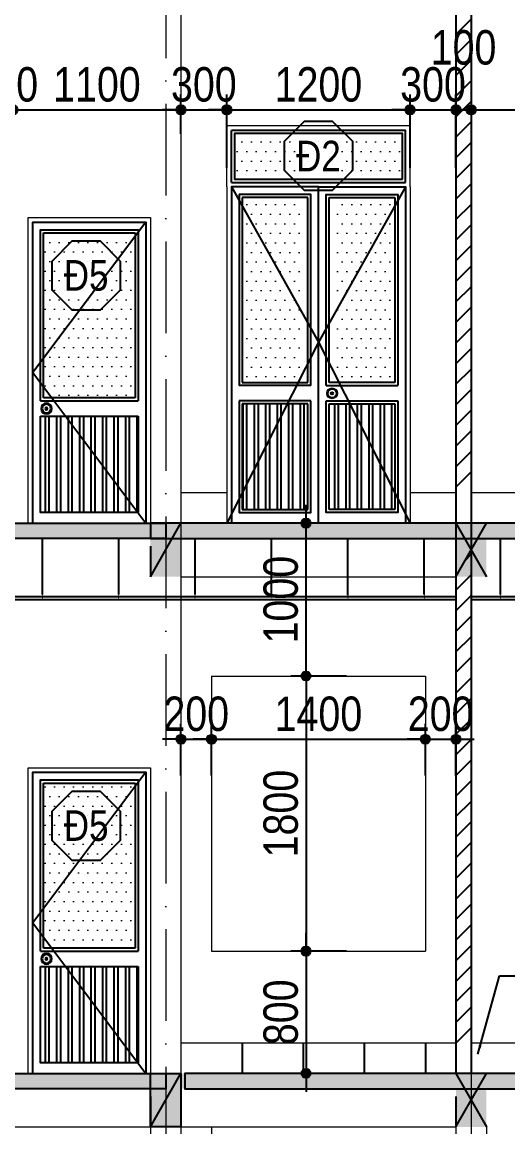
# Model space of a CAD drawing. Extents: x -1107188 to -523840, y 39692 to 514392.
# Drawn here: x -1089681 to -1086501, y 377838 to 385067 of the extents above; entities that cross this region are included whole.
import ezdxf
from ezdxf.enums import TextEntityAlignment as Align

# ---------------------------------------------------------------- set-up
doc = ezdxf.new("R2010")
doc.units = 0
doc.linetypes.add('ACAD_ISO10W100', pattern=[18, 12, -3, 0, -3])
doc.layers.get('0').update_dxf_attribs({"color": 255, "linetype": 'CONTINUOUS'})
doc.layers.get('DEFPOINTS').update_dxf_attribs({"linetype": 'CONTINUOUS'})
for name, color, linetype in [('009', 251, 'CONTINUOUS'), ('daucat', 220, 'CONTINUOUS'), ('DIM', 1, 'CONTINUOUS'), ('DOOR', 20, 'CONTINUOUS'), ('HACH', 8, 'CONTINUOUS'), ('HACTH', 8, 'CONTINUOUS'), ('HATCH', 8, 'CONTINUOUS'), ('TAGS', 60, 'CONTINUOUS'), ('TUONG', 131, 'CONTINUOUS')]:
    doc.layers.add(name, color=color, linetype=linetype)
for name, color, linetype, lineweight in [('kinh', 153, 'CONTINUOUS', 13), ('NET-THAY', 2, 'CONTINUOUS', 13), ('TRUC', 24, 'CONTINUOUS', 0)]:
    doc.layers.add(name, color=color, linetype=linetype, lineweight=lineweight)
doc.styles.add('HEL-CONDENSE', font='')
doc.styles.add('KICHTHUOC', font='', dxfattribs={"width": 0.8})
doc.styles.add('VNI-HELVE-CONDENSEN', font='')
doc.styles.get('HEL-CONDENSE').set_extended_font_data('VNI-Helve-Condense')
doc.styles.get('KICHTHUOC').set_extended_font_data('VNI-Helve-Condense')
doc.styles.get('VNI-HELVE-CONDENSEN').set_extended_font_data('VNI-Helve-Condense')
doc.dimstyles.new('1-100', dxfattribs={"dimtxt": 200, "dimasz": 60, "dimexe": 0, "dimexo": 0, "dimgap": 70, "dimtad": 1, "dimtoh": 1, "dimdec": 0, "dimzin": 9, "dimdsep": 46, "dimtxsty": 'KICHTHUOC', "dimblk": 'KTHUOC', "dimcen": 15, "dimdle": 150, "dimclrd": 256, "dimclre": 256, "dimclrt": 7, "dimadec": 0, "dimazin": 0, "dimtfac": 1, "dimtdec": 0, "dimtix": 1, "dimtmove": 2, "dimatfit": 3, "dimfxl": 1, "dimtolj": 1, "dimtzin": 1, "dimarcsym": 0})
doc.dimstyles.new('D100', dxfattribs={"dimtxt": 225, "dimasz": 1.2, "dimexe": 100, "dimexo": 0, "dimgap": 50, "dimtad": 1, "dimdec": 0, "dimzin": 13, "dimdsep": 46, "dimtxsty": 'HEL-CONDENSE', "dimblk": 'D50', "dimcen": 0, "dimclrd": 1, "dimclre": 1, "dimclrt": 7, "dimadec": 0, "dimazin": 0, "dimtfac": 1, "dimtdec": 0, "dimtmove": 0, "dimatfit": 3, "dimldrblk": 'D50', "dimfxl": 1, "dimtolj": 1, "dimtzin": 13, "dimarcsym": 0})

# ---------------------------------------------------------------- blocks, each defined once
blk = doc.blocks.new('A$C7A4127E6')
at = {"layer": 'HATCH', "ltscale": 0.5}
h = blk.add_hatch(dxfattribs=at)
h.set_pattern_fill('ANSI32', color=256, scale=200, angle=45, style=0)
h.set_pattern_definition([(90, (-1008696.91, 357232.72), (-75, 1e-14), []), (90, (-1008671.91, 357257.72), (-75, 1e-14), [])])
h.paths.add_polyline_path([(-714, 1953), (-1101.2, 1953), (-1101.2, 1333.1)], flags=17)
h.paths.add_polyline_path([(-461.2, 1953), (-714, 1953), (-1101.2, 1333.1), (-1101.2, 1323), (-461.2, 1323)])
at = {"layer": 'kinh'}
h = blk.add_hatch(dxfattribs=at)
h.set_pattern_fill('DOTS', color=256, scale=1000, style=0)
h.set_pattern_definition([(0, (0, 0), (31.25, 62.5), [0, -62.5])])
h.paths.add_polyline_path([(-481.2, 2596.2), (-481.2, 3153), (-1079.7, 3153)])
h.paths.add_polyline_path([(-1081.2, 2073), (-569.9, 2073), (-481.2, 2198.2), (-481.2, 2596.2), (-1079.7, 3153), (-1081.2, 3153)])
h.paths.add_polyline_path([(-569.9, 2073), (-481.2, 2073), (-481.2, 2198.2)])
at = {"layer": 'DOOR'}
for p, q in [((-461.2, 2053), (-1101.2, 2053)), ((-461.2, 1953), (-1101.2, 1953))]:
    blk.add_line(p, q, dxfattribs=at)
for points in [[(-411.2, 1253), (-411.2, 3223), (-1151.2, 3223), (-1151.2, 1253)], [(-461.2, 2053), (-461.2, 3173), (-1101.2, 3173), (-1101.2, 2053)], [(-1101.2, 1953), (-1101.2, 1323), (-461.2, 1323), (-461.2, 1953)], [(-505.8, 2003), (-496.4, 2003)]]:
    blk.add_lwpolyline(points, dxfattribs=at)
blk.add_circle((-500.6, 2003), 35.2, dxfattribs=at)
at = {"layer": 'HACTH'}
for p, q in [((-481.2, 3153), (-1081.2, 3153)), ((-1081.2, 3153), (-1081.2, 2073)), ((-481.2, 2073), (-481.2, 3153)), ((-1081.2, 2073), (-481.2, 2073))]:
    blk.add_line(p, q, dxfattribs=at)
blk.add_lwpolyline([(-1151.2, 3223), (-411.2, 2238), (-1151.2, 1253)], dxfattribs=at)
for radius in [28.7, 7.25]:
    blk.add_circle((-500.6, 2003), radius, dxfattribs=at)
at = {"layer": 'NET-THAY'}
for points in [[(-381.2, 1253), (-381.2, 3253), (-1181.2, 3253), (-1181.2, 1253)], [(-381.2, 1253), (-1181.2, 1253)]]:
    blk.add_lwpolyline(points, dxfattribs=at)
blk = doc.blocks.new('KH-CUADI')
at = {"layer": 'TAGS'}
blk.add_lwpolyline([(-124.3, 300), (-300, 124.3), (-300, -124.3), (-124.3, -300), (124.3, -300), (300, -124.3), (300, 124.3), (124.3, 300)], close=True, dxfattribs=at)
at = {"layer": 'TAGS', "style": 'VNI-HELVE-CONDENSEN'}
blk.add_attdef('D', text='', height=300, dxfattribs=at).set_placement((0, 0), align=Align.MIDDLE)
blk = doc.blocks.new('D50')
at = {"layer": 'DIM'}
blk.add_hatch(color=256, dxfattribs=at).paths.add_polyline_path([(25, 0, 1), (-25, 0, 1)])
blk.add_line((25, 0), (100, 0), dxfattribs=at)
blk.add_circle((0, 0), 25, dxfattribs=at)
blk = doc.blocks.new('*D1121')
at = {"layer": 'DEFPOINTS', "color": 0, "linetype": 'Continuous', "transparency": 16777216}
for p in [(-1086841.3, 384676.2), (-1086741.3, 384694.4), (-1086741.3, 384492.8)]:
    blk.add_point(p, dxfattribs=at)
at = {"layer": 'DIM', "color": 1, "linetype": 'Continuous', "lineweight": -2, "transparency": 16777216}
for p, q in [((-1086841.3, 384676.2), (-1086841.3, 384392.8)), ((-1086741.3, 384694.4), (-1086741.3, 384392.8)), ((-1086842.5, 384492.8), (-1086843.7, 384492.8)), ((-1086841.3, 384492.8), (-1086741.3, 384492.8)), ((-1086740.1, 384492.8), (-1086738.9, 384492.8))]:
    blk.add_line(p, q, dxfattribs=at)
at = {"layer": 'DIM', "color": 1, "linetype": 'Continuous', "lineweight": -2, "transparency": 16777216, "xscale": 1.199999999999999, "yscale": 1.199999999999999, "zscale": 1.199999999999999}
blk.add_blockref('D50', (-1086841.3, 384492.8), dxfattribs=at)
at = {"layer": 'DIM', "color": 1, "linetype": 'Continuous', "lineweight": -2, "transparency": 16777216, "xscale": 1.199999999999999, "yscale": 1.199999999999999, "zscale": 1.199999999999999, "rotation": 180}
blk.add_blockref('D50', (-1086741.3, 384492.8), dxfattribs=at)
at = {"layer": 'DIM', "color": 7, "linetype": 'Continuous', "transparency": 16777216, "insert": (-1086791.3, 384899.8), "char_height": 225, "attachment_point": 5, "style": 'HEL-CONDENSE'}
blk.add_mtext('\\A1;100', dxfattribs=at)
blk = doc.blocks.new('*D1122')
at = {"layer": 'DEFPOINTS', "color": 0, "linetype": 'Continuous', "transparency": 16777216}
for p in [(-1086741.3, 384694.4), (-1081941.3, 384492.8), (-1081941.3, 384113.6)]:
    blk.add_point(p, dxfattribs=at)
at = {"layer": 'DIM', "color": 1, "linetype": 'Continuous', "lineweight": -2, "transparency": 16777216}
for p, q in [((-1086741.3, 384694.4), (-1086741.3, 384392.8)), ((-1081941.3, 384113.6), (-1081941.3, 384592.8)), ((-1086740.1, 384492.8), (-1081942.5, 384492.8))]:
    blk.add_line(p, q, dxfattribs=at)
at = {"layer": 'DIM', "color": 1, "linetype": 'Continuous', "lineweight": -2, "transparency": 16777216, "xscale": 1.199999999999999, "yscale": 1.199999999999999, "zscale": 1.199999999999999, "rotation": 180}
blk.add_blockref('D50', (-1086741.3, 384492.8), dxfattribs=at)
at = {"layer": 'DIM', "color": 1, "linetype": 'Continuous', "lineweight": -2, "transparency": 16777216, "xscale": 1.199999999999999, "yscale": 1.199999999999999, "zscale": 1.199999999999999}
blk.add_blockref('D50', (-1081941.3, 384492.8), dxfattribs=at)
at = {"layer": 'DIM', "color": 7, "linetype": 'Continuous', "transparency": 16777216, "insert": (-1084341.3, 384657.7), "char_height": 225, "attachment_point": 5, "style": 'HEL-CONDENSE'}
blk.add_mtext('\\A1;4800', dxfattribs=at)
blk = doc.blocks.new('*D1135')
at = {"layer": 'DEFPOINTS', "color": 0, "linetype": 'Continuous', "transparency": 16777216}
for p in [(-1089841.3, 384646.4), (-1089741.3, 384646.4), (-1089741.3, 384492.8)]:
    blk.add_point(p, dxfattribs=at)
at = {"layer": 'DIM', "color": 1, "linetype": 'Continuous', "lineweight": -2, "transparency": 16777216}
for p, q in [((-1089841.3, 384646.4), (-1089841.3, 384392.8)), ((-1089741.3, 384646.4), (-1089741.3, 384392.8)), ((-1089842.5, 384492.8), (-1089843.7, 384492.8)), ((-1089841.3, 384492.8), (-1089741.3, 384492.8)), ((-1089740.1, 384492.8), (-1089738.9, 384492.8))]:
    blk.add_line(p, q, dxfattribs=at)
at = {"layer": 'DIM', "color": 1, "linetype": 'Continuous', "lineweight": -2, "transparency": 16777216, "xscale": 1.199999999999999, "yscale": 1.199999999999999, "zscale": 1.199999999999999}
blk.add_blockref('D50', (-1089841.3, 384492.8), dxfattribs=at)
at = {"layer": 'DIM', "color": 1, "linetype": 'Continuous', "lineweight": -2, "transparency": 16777216, "xscale": 1.199999999999999, "yscale": 1.199999999999999, "zscale": 1.199999999999999, "rotation": 180}
blk.add_blockref('D50', (-1089741.3, 384492.8), dxfattribs=at)
at = {"layer": 'DIM', "color": 7, "linetype": 'Continuous', "transparency": 16777216, "insert": (-1089791.3, 384657.7), "char_height": 225, "attachment_point": 5, "style": 'HEL-CONDENSE'}
blk.add_mtext('\\A1;100', dxfattribs=at)
blk = doc.blocks.new('*D1136')
at = {"layer": 'DEFPOINTS', "color": 0, "linetype": 'Continuous', "transparency": 16777216}
for p in [(-1089741.3, 384646.4), (-1088641.3, 384492.8), (-1088641.3, 384335)]:
    blk.add_point(p, dxfattribs=at)
at = {"layer": 'DIM', "color": 1, "linetype": 'Continuous', "lineweight": -2, "transparency": 16777216}
for p, q in [((-1089741.3, 384646.4), (-1089741.3, 384392.8)), ((-1088641.3, 384335), (-1088641.3, 384592.8)), ((-1089740.1, 384492.8), (-1088642.5, 384492.8))]:
    blk.add_line(p, q, dxfattribs=at)
at = {"layer": 'DIM', "color": 1, "linetype": 'Continuous', "lineweight": -2, "transparency": 16777216, "xscale": 1.199999999999999, "yscale": 1.199999999999999, "zscale": 1.199999999999999, "rotation": 180}
blk.add_blockref('D50', (-1089741.3, 384492.8), dxfattribs=at)
at = {"layer": 'DIM', "color": 1, "linetype": 'Continuous', "lineweight": -2, "transparency": 16777216, "xscale": 1.199999999999999, "yscale": 1.199999999999999, "zscale": 1.199999999999999}
blk.add_blockref('D50', (-1088641.3, 384492.8), dxfattribs=at)
at = {"layer": 'DIM', "color": 7, "linetype": 'Continuous', "transparency": 16777216, "insert": (-1089191.3, 384657.7), "char_height": 225, "attachment_point": 5, "style": 'HEL-CONDENSE'}
blk.add_mtext('\\A1;1100', dxfattribs=at)
blk = doc.blocks.new('*D1137')
at = {"layer": 'DEFPOINTS', "color": 0, "linetype": 'Continuous', "transparency": 16777216}
for p in [(-1088341.3, 384492.8), (-1088641.3, 384335), (-1088341.3, 384113.6)]:
    blk.add_point(p, dxfattribs=at)
at = {"layer": 'DIM', "color": 1, "linetype": 'Continuous', "lineweight": -2, "transparency": 16777216}
for p, q in [((-1088641.3, 384335), (-1088641.3, 384592.8)), ((-1088341.3, 384113.6), (-1088341.3, 384592.8)), ((-1088640.1, 384492.8), (-1088342.5, 384492.8))]:
    blk.add_line(p, q, dxfattribs=at)
at = {"layer": 'DIM', "color": 1, "linetype": 'Continuous', "lineweight": -2, "transparency": 16777216, "xscale": 1.199999999999999, "yscale": 1.199999999999999, "zscale": 1.199999999999999, "rotation": 180}
blk.add_blockref('D50', (-1088641.3, 384492.8), dxfattribs=at)
at = {"layer": 'DIM', "color": 1, "linetype": 'Continuous', "lineweight": -2, "transparency": 16777216, "xscale": 1.199999999999999, "yscale": 1.199999999999999, "zscale": 1.199999999999999}
blk.add_blockref('D50', (-1088341.3, 384492.8), dxfattribs=at)
at = {"layer": 'DIM', "color": 7, "linetype": 'Continuous', "transparency": 16777216, "insert": (-1088491.3, 384657.7), "char_height": 225, "attachment_point": 5, "style": 'HEL-CONDENSE'}
blk.add_mtext('\\A1;300', dxfattribs=at)
blk = doc.blocks.new('*D1138')
at = {"layer": 'DEFPOINTS', "color": 0, "linetype": 'Continuous', "transparency": 16777216}
for p in [(-1087141.3, 384492.8), (-1088341.3, 384113.6), (-1087141.3, 384113.6)]:
    blk.add_point(p, dxfattribs=at)
at = {"layer": 'DIM', "color": 1, "linetype": 'Continuous', "lineweight": -2, "transparency": 16777216}
for p, q in [((-1088341.3, 384113.6), (-1088341.3, 384592.8)), ((-1087141.3, 384113.6), (-1087141.3, 384592.8)), ((-1088340.1, 384492.8), (-1087142.5, 384492.8))]:
    blk.add_line(p, q, dxfattribs=at)
at = {"layer": 'DIM', "color": 1, "linetype": 'Continuous', "lineweight": -2, "transparency": 16777216, "xscale": 1.199999999999999, "yscale": 1.199999999999999, "zscale": 1.199999999999999, "rotation": 180}
blk.add_blockref('D50', (-1088341.3, 384492.8), dxfattribs=at)
at = {"layer": 'DIM', "color": 1, "linetype": 'Continuous', "lineweight": -2, "transparency": 16777216, "xscale": 1.199999999999999, "yscale": 1.199999999999999, "zscale": 1.199999999999999}
blk.add_blockref('D50', (-1087141.3, 384492.8), dxfattribs=at)
at = {"layer": 'DIM', "color": 7, "linetype": 'Continuous', "transparency": 16777216, "insert": (-1087741.3, 384657.7), "char_height": 225, "attachment_point": 5, "style": 'HEL-CONDENSE'}
blk.add_mtext('\\A1;1200', dxfattribs=at)
blk = doc.blocks.new('*D1139')
at = {"layer": 'DEFPOINTS', "color": 0, "linetype": 'Continuous', "transparency": 16777216}
for p in [(-1086841.3, 384492.8), (-1087141.3, 384113.6), (-1086841.3, 384113.6)]:
    blk.add_point(p, dxfattribs=at)
at = {"layer": 'DIM', "color": 1, "linetype": 'Continuous', "lineweight": -2, "transparency": 16777216}
for p, q in [((-1087141.3, 384113.6), (-1087141.3, 384592.8)), ((-1086841.3, 384113.6), (-1086841.3, 384592.8)), ((-1087140.1, 384492.8), (-1086842.5, 384492.8))]:
    blk.add_line(p, q, dxfattribs=at)
at = {"layer": 'DIM', "color": 1, "linetype": 'Continuous', "lineweight": -2, "transparency": 16777216, "xscale": 1.199999999999999, "yscale": 1.199999999999999, "zscale": 1.199999999999999, "rotation": 180}
blk.add_blockref('D50', (-1087141.3, 384492.8), dxfattribs=at)
at = {"layer": 'DIM', "color": 1, "linetype": 'Continuous', "lineweight": -2, "transparency": 16777216, "xscale": 1.199999999999999, "yscale": 1.199999999999999, "zscale": 1.199999999999999}
blk.add_blockref('D50', (-1086841.3, 384492.8), dxfattribs=at)
at = {"layer": 'DIM', "color": 7, "linetype": 'Continuous', "transparency": 16777216, "insert": (-1086991.3, 384657.7), "char_height": 225, "attachment_point": 5, "style": 'HEL-CONDENSE'}
blk.add_mtext('\\A1;300', dxfattribs=at)
blk = doc.blocks.new('*D1302')
at = {"layer": 'DEFPOINTS', "color": 0, "linetype": 'Continuous', "transparency": 16777216}
for p in [(-1087558.1, 380787.9), (-1087822.4, 378987.9), (-1087558.1, 378987.9)]:
    blk.add_point(p, dxfattribs=at)
at = {"layer": 'DIM', "color": 1, "linetype": 'Continuous', "lineweight": -2, "transparency": 16777216}
for p, q in [((-1087558.1, 380787.9), (-1087922.4, 380787.9)), ((-1087822.4, 380786.7), (-1087822.4, 378989.1)), ((-1087558.1, 378987.9), (-1087922.4, 378987.9))]:
    blk.add_line(p, q, dxfattribs=at)
at = {"layer": 'DIM', "color": 1, "linetype": 'Continuous', "lineweight": -2, "transparency": 16777216, "xscale": 1.199999999999999, "yscale": 1.199999999999999, "zscale": 1.199999999999999}
for p, rotation in [((-1087822.4, 380787.9), 90), ((-1087822.4, 378987.9), 270)]:
    blk.add_blockref('D50', p, dxfattribs=dict(at, rotation=rotation))
at = {"layer": 'DIM', "color": 7, "linetype": 'Continuous', "transparency": 16777216, "insert": (-1087987.3, 379887.9), "char_height": 225, "attachment_point": 5, "rotation": 90, "style": 'HEL-CONDENSE'}
blk.add_mtext('\\A1;1800', dxfattribs=at)
blk = doc.blocks.new('*D1303')
at = {"layer": 'DEFPOINTS', "color": 0, "linetype": 'Continuous', "transparency": 16777216}
for p in [(-1087558.1, 378987.9), (-1087822.4, 378187.9), (-1087558.1, 378187.9)]:
    blk.add_point(p, dxfattribs=at)
at = {"layer": 'DIM', "color": 1, "linetype": 'Continuous', "lineweight": -2, "transparency": 16777216}
for p, q in [((-1087558.1, 378987.9), (-1087922.4, 378987.9)), ((-1087822.4, 378986.7), (-1087822.4, 378189.1)), ((-1087558.1, 378187.9), (-1087922.4, 378187.9))]:
    blk.add_line(p, q, dxfattribs=at)
at = {"layer": 'DIM', "color": 1, "linetype": 'Continuous', "lineweight": -2, "transparency": 16777216, "xscale": 1.199999999999999, "yscale": 1.199999999999999, "zscale": 1.199999999999999}
for p, rotation in [((-1087822.4, 378987.9), 90), ((-1087822.4, 378187.9), 270)]:
    blk.add_blockref('D50', p, dxfattribs=dict(at, rotation=rotation))
at = {"layer": 'DIM', "color": 7, "linetype": 'Continuous', "transparency": 16777216, "insert": (-1087987.3, 378587.9), "char_height": 225, "attachment_point": 5, "rotation": 90, "style": 'HEL-CONDENSE'}
blk.add_mtext('\\A1;800', dxfattribs=at)
blk = doc.blocks.new('*D1304')
at = {"layer": 'DEFPOINTS', "color": 0, "linetype": 'Continuous', "transparency": 16777216}
for p in [(-1087822.4, 381787.9), (-1087558.1, 381787.9), (-1087558.1, 380787.9)]:
    blk.add_point(p, dxfattribs=at)
at = {"layer": 'DIM', "color": 1, "linetype": 'Continuous', "lineweight": -2, "transparency": 16777216}
for p, q in [((-1087558.1, 381787.9), (-1087922.4, 381787.9)), ((-1087822.4, 380789.1), (-1087822.4, 381786.7)), ((-1087558.1, 380787.9), (-1087922.4, 380787.9))]:
    blk.add_line(p, q, dxfattribs=at)
at = {"layer": 'DIM', "color": 1, "linetype": 'Continuous', "lineweight": -2, "transparency": 16777216, "xscale": 1.199999999999999, "yscale": 1.199999999999999, "zscale": 1.199999999999999}
for p, rotation in [((-1087822.4, 381787.9), 90), ((-1087822.4, 380787.9), 270)]:
    blk.add_blockref('D50', p, dxfattribs=dict(at, rotation=rotation))
at = {"layer": 'DIM', "color": 7, "linetype": 'Continuous', "transparency": 16777216, "insert": (-1087987.3, 381287.9), "char_height": 225, "attachment_point": 5, "rotation": 90, "style": 'HEL-CONDENSE'}
blk.add_mtext('\\A1;1000', dxfattribs=at)
blk = doc.blocks.new('*D1305')
at = {"layer": 'DEFPOINTS', "color": 0, "linetype": 'Continuous', "transparency": 16777216}
for p in [(-1088441.3, 380374.5), (-1088641.3, 380137.9), (-1088441.3, 380137.9)]:
    blk.add_point(p, dxfattribs=at)
at = {"layer": 'DIM', "color": 1, "linetype": 'Continuous', "lineweight": -2, "transparency": 16777216}
for p, q in [((-1088641.3, 380137.9), (-1088641.3, 380474.5)), ((-1088441.3, 380137.9), (-1088441.3, 380474.5)), ((-1088640.1, 380374.5), (-1088442.5, 380374.5))]:
    blk.add_line(p, q, dxfattribs=at)
at = {"layer": 'DIM', "color": 1, "linetype": 'Continuous', "lineweight": -2, "transparency": 16777216, "xscale": 1.199999999999999, "yscale": 1.199999999999999, "zscale": 1.199999999999999, "rotation": 180}
blk.add_blockref('D50', (-1088641.3, 380374.5), dxfattribs=at)
at = {"layer": 'DIM', "color": 1, "linetype": 'Continuous', "lineweight": -2, "transparency": 16777216, "xscale": 1.199999999999999, "yscale": 1.199999999999999, "zscale": 1.199999999999999}
blk.add_blockref('D50', (-1088441.3, 380374.5), dxfattribs=at)
at = {"layer": 'DIM', "color": 7, "linetype": 'Continuous', "transparency": 16777216, "insert": (-1088541.3, 380539.4), "char_height": 225, "attachment_point": 5, "style": 'HEL-CONDENSE'}
blk.add_mtext('\\A1;200', dxfattribs=at)
blk = doc.blocks.new('*D1306')
at = {"layer": 'DEFPOINTS', "color": 0, "linetype": 'Continuous', "transparency": 16777216}
for p in [(-1087041.3, 380374.5), (-1088441.3, 380137.9), (-1087041.3, 380137.9)]:
    blk.add_point(p, dxfattribs=at)
at = {"layer": 'DIM', "color": 1, "linetype": 'Continuous', "lineweight": -2, "transparency": 16777216}
for p, q in [((-1088441.3, 380137.9), (-1088441.3, 380474.5)), ((-1087041.3, 380137.9), (-1087041.3, 380474.5)), ((-1088440.1, 380374.5), (-1087042.5, 380374.5))]:
    blk.add_line(p, q, dxfattribs=at)
at = {"layer": 'DIM', "color": 1, "linetype": 'Continuous', "lineweight": -2, "transparency": 16777216, "xscale": 1.199999999999999, "yscale": 1.199999999999999, "zscale": 1.199999999999999, "rotation": 180}
blk.add_blockref('D50', (-1088441.3, 380374.5), dxfattribs=at)
at = {"layer": 'DIM', "color": 1, "linetype": 'Continuous', "lineweight": -2, "transparency": 16777216, "xscale": 1.199999999999999, "yscale": 1.199999999999999, "zscale": 1.199999999999999}
blk.add_blockref('D50', (-1087041.3, 380374.5), dxfattribs=at)
at = {"layer": 'DIM', "color": 7, "linetype": 'Continuous', "transparency": 16777216, "insert": (-1087741.3, 380539.4), "char_height": 225, "attachment_point": 5, "style": 'HEL-CONDENSE'}
blk.add_mtext('\\A1;1400', dxfattribs=at)
blk = doc.blocks.new('*D1307')
at = {"layer": 'DEFPOINTS', "color": 0, "linetype": 'Continuous', "transparency": 16777216}
for p in [(-1086841.3, 380374.5), (-1087041.3, 380137.9), (-1086841.3, 380137.9)]:
    blk.add_point(p, dxfattribs=at)
at = {"layer": 'DIM', "color": 1, "linetype": 'Continuous', "lineweight": -2, "transparency": 16777216}
for p, q in [((-1087041.3, 380137.9), (-1087041.3, 380474.5)), ((-1086841.3, 380137.9), (-1086841.3, 380474.5)), ((-1087040.1, 380374.5), (-1086842.5, 380374.5))]:
    blk.add_line(p, q, dxfattribs=at)
at = {"layer": 'DIM', "color": 1, "linetype": 'Continuous', "lineweight": -2, "transparency": 16777216, "xscale": 1.199999999999999, "yscale": 1.199999999999999, "zscale": 1.199999999999999, "rotation": 180}
blk.add_blockref('D50', (-1087041.3, 380374.5), dxfattribs=at)
at = {"layer": 'DIM', "color": 1, "linetype": 'Continuous', "lineweight": -2, "transparency": 16777216, "xscale": 1.199999999999999, "yscale": 1.199999999999999, "zscale": 1.199999999999999}
blk.add_blockref('D50', (-1086841.3, 380374.5), dxfattribs=at)
at = {"layer": 'DIM', "color": 7, "linetype": 'Continuous', "transparency": 16777216, "insert": (-1086941.3, 380539.4), "char_height": 225, "attachment_point": 5, "style": 'HEL-CONDENSE'}
blk.add_mtext('\\A1;200', dxfattribs=at)
blk = doc.blocks.new('7')
at = {"layer": 'HATCH', "ltscale": 0.5}
h = blk.add_hatch(dxfattribs=at)
h.set_pattern_fill('ANSI32', color=256, scale=200, angle=45, style=0)
h.set_pattern_definition([(90, (-531059.8, 53674.22), (-75, 1e-14), []), (90, (-531034.8, 53699.22), (-75, 1e-14), [])])
h.paths.add_polyline_path([(-394.9, -1820), (-530, -1820), (-530, -2510), (-100, -2510), (-100, -2402.5)])
h.paths.add_polyline_path([(-100, -1820), (-394.9, -1820), (-100, -2402.5)], flags=17)
h.paths.add_polyline_path([(-670, -1820), (-805.1, -1820), (-1100, -2402.5), (-1100, -2510), (-670, -2510)])
h.paths.add_polyline_path([(-805.1, -1820), (-1100, -1820), (-1100, -2402.5)])
at = {"layer": 'kinh', "ltscale": 0.5}
h = blk.add_hatch(dxfattribs=at)
h.set_pattern_fill('DOTS', color=256, scale=1000, style=0)
h.set_pattern_definition([(0, (45757.98, -347217.66), (31.25, 62.5), [0, -62.5])])
h.paths.add_polyline_path([(-1140, -60), (-1140, -340), (-60, -340), (-60, -60)])
h = blk.add_hatch(dxfattribs=at)
h.set_pattern_fill('DOTS', color=256, scale=1000, style=0)
h.set_pattern_definition([(0, (45757.98, -347190.17), (31.25, 62.5), [0, -62.5])])
h.paths.add_polyline_path([(-1100, -472.5), (-1100, -1652.5), (-700, -1652.5), (-700, -472.5)])
h.paths.add_polyline_path([(-100, -1652.5), (-100, -472.5), (-500, -472.5), (-500, -1652.5)])
at = {"layer": 'DOOR'}
for p, q in [((-650, -1700), (-1120, -1700)), ((-550, -1700), (-80, -1700)), ((-650, -1800), (-1120, -1800)), ((-550, -1800), (-80, -1800))]:
    blk.add_line(p, q, dxfattribs=at)
for points in [[(-30, -370), (-30, -30), (-1170, -30)], [(-1170, -370), (-1170, -30)], [(-1170, -370), (-30, -370)], [(-600, -2600), (-600, -400), (-1170, -400), (-1170, -2600)], [(-600, -2600), (-600, -400), (-30, -400), (-30, -2600)], [(-650, -1700), (-650, -450), (-1120, -450), (-1120, -1700)], [(-550, -1700), (-550, -450), (-80, -450), (-80, -1700)], [(-1120, -1800), (-1120, -2530), (-650, -2530), (-650, -1800)], [(-80, -1800), (-80, -2530), (-550, -2530), (-550, -1800)]]:
    blk.add_lwpolyline(points, dxfattribs=at)
at = {"layer": 'HACTH'}
blk.add_lwpolyline([(-50, -350), (-50, -50), (-1150, -50), (-1150, -350), (-50, -350)], close=True, dxfattribs=at)
for points in [[(-1170, -400), (-600, -1415), (-1200, -2600)], [(-30, -400), (-600, -1415), (0, -2600)]]:
    blk.add_lwpolyline(points, dxfattribs=at)
for radius in [28.7, 7.25]:
    blk.add_circle((-510.6, -1750), radius, dxfattribs=at)
at = {"layer": 'HATCH'}
for p, q in [((-670, -470), (-1100, -470)), ((-1100, -470), (-1100, -1680)), ((-670, -1680), (-670, -470)), ((-530, -1680), (-530, -470)), ((-530, -470), (-100, -470)), ((-100, -470), (-100, -1680)), ((-1100, -1680), (-670, -1680)), ((-100, -1680), (-530, -1680)), ((-1100, -1820), (-1100, -2510)), ((-670, -1820), (-1100, -1820)), ((-670, -2510), (-670, -1820)), ((-530, -2510), (-530, -1820)), ((-530, -1820), (-100, -1820)), ((-100, -1820), (-100, -2510)), ((-1100, -2510), (-670, -2510)), ((-100, -2510), (-530, -2510))]:
    blk.add_line(p, q, dxfattribs=at)
at = {"layer": 'NET-THAY'}
for p, q in [((-1200, -400), (-1200, -2600)), ((0, -400), (0, -2600)), ((-600, -2600), (-1200, -2600)), ((-600, -2600), (0, -2600))]:
    blk.add_line(p, q, dxfattribs=at)
for points in [[(0, -400), (0, 0), (-1200, 0)], [(-1200, -400), (-1200, 0)], [(-505.4, -1750), (-514.7, -1750)]]:
    blk.add_lwpolyline(points, dxfattribs=at)
blk.add_circle((-510.6, -1750), 35.2, dxfattribs=at)
at = {"layer": 'TAGS', "linetype": 'Continuous'}
ref = blk.add_blockref('KH-CUADI', (-600.1, -196.3), dxfattribs=dict(at, xscale=0.75, yscale=0.75, zscale=0.75, rotation=180))
ref.add_attrib('D', 'Ñ2', dxfattribs={"color": 7, "height": 200, "style": 'VNI-HELVE-CONDENSEN'}).set_placement((-600.1, -196.3), align=Align.MIDDLE)
blk = doc.blocks.new('KTHUOC')
at = {"ltscale": 50}
h = blk.add_hatch(color=256, dxfattribs=at)
edge = h.paths.add_edge_path()
edge.add_line((0.28, 0.53), (-0.53, -0.28))
edge.add_arc((-0.41, -0.41), 0.175, 135, 225)
edge.add_arc((-0.41, -0.41), 0.175, 225, 315)
edge.add_line((-0.28, -0.53), (0.53, 0.28))
edge.add_arc((0.41, 0.41), 0.175, 315, 405)
edge.add_arc((0.41, 0.41), 0.175, 45, 135)
for p, q in [((0, -2), (0, 2)), ((-3, 0), (3, 0))]:
    blk.add_line(p, q)
blk.add_lwpolyline([(0.28, 0.53), (-0.53, -0.28, 0.414214), (-0.53, -0.53), (-0.53, -0.53, 0.414214), (-0.28, -0.53), (0.53, 0.28, 0.414214), (0.53, 0.53), (0.53, 0.53, 0.414214)], format="xyb", close=True)

msp = doc.modelspace()

# ---------------------------------------------------------------- hatches: boundary and pattern name
at = {"layer": '009'}
h = msp.add_hatch(dxfattribs=at)
h.set_pattern_fill('ANSI31', color=256, scale=30, style=0)
h.set_pattern_definition([(45, (-2392043.54, 168999.63), (-67.351921, 67.351921), [])])
h.paths.add_polyline_path([(-1086741.311, 385087.92), (-1086841.311, 385087.92), (-1086841.311, 381987.92), (-1086741.311, 381987.92)])
h.paths.add_polyline_path([(-1086741.311, 381612.92), (-1086841.311, 381437.92), (-1086841.311, 378387.92), (-1086741.311, 378387.92)])
h.paths.add_polyline_path([(-1089741.311, 381687.92), (-1089841.311, 381687.92), (-1089841.311, 380287.92), (-1089741.311, 380287.92)])
h.paths.add_polyline_path([(-1092741.311, 380187.92), (-1092841.311, 380187.92), (-1092891.311, 380187.92), (-1092891.311, 380087.92), (-1092841.311, 380087.92), (-1092841.311, 378187.92), (-1092741.311, 378187.92)])
h.paths.add_polyline_path([(-1092641.311, 380187.92), (-1092741.311, 380187.92), (-1092741.311, 378187.92), (-1092641.311, 378187.92), (-1092641.311, 379547.92)])
h.paths.add_polyline_path([(-1092741.311, 381612.92), (-1092841.311, 381437.92), (-1092841.311, 380887.92), (-1092741.311, 380887.92)])
h.paths.add_polyline_path([(-1092641.311, 381437.92), (-1092741.311, 381612.92), (-1092741.311, 380887.92), (-1092641.311, 380887.92)])
h.paths.add_polyline_path([(-1092741.311, 383787.92), (-1092841.311, 383787.92), (-1092891.311, 383787.92), (-1092891.311, 383687.92), (-1092841.311, 383687.92), (-1092841.311, 381787.92), (-1092741.311, 381787.92)])
h.paths.add_polyline_path([(-1092641.311, 383787.92), (-1092741.311, 383787.92), (-1092741.311, 381787.92), (-1092641.311, 381787.92)])
h.paths.add_polyline_path([(-1089741.311, 385087.92), (-1089841.311, 385087.92), (-1089841.311, 383887.92), (-1089741.311, 383887.92)])
h.paths.add_polyline_path([(-1087056.661, 385070.935), (-1086525.961, 385070.935), (-1086525.961, 384728.635), (-1087056.661, 384728.635)], flags=9)
h.paths.add_polyline_path([(-1087262.361, 384828.847), (-1086720.261, 384828.847), (-1086720.261, 384486.547), (-1087262.361, 384486.547)], flags=9)
h.paths.add_polyline_path([(-1087211.161, 380710.59), (-1086671.461, 380710.59), (-1086671.461, 380368.29), (-1087211.161, 380368.29)], flags=9)
h.paths.add_polyline_path([(-1090056.661, 384828.847), (-1089525.961, 384828.847), (-1089525.961, 384486.547), (-1090056.661, 384486.547)], flags=9)
at = {"layer": 'TUONG'}
for points in [[(-1088841.311, 381787.92), (-1091141.311, 381787.92), (-1091141.311, 381687.92), (-1088841.311, 381687.92)], [(-1088741.311, 381787.92), (-1088741.311, 381687.92), (-1082841.311, 381687.92), (-1082841.311, 381787.92)], [(-1088841.311, 378187.92), (-1091141.311, 378187.92), (-1091141.311, 378087.92), (-1088841.311, 378087.92)]]:
    msp.add_hatch(color=4, dxfattribs=at).paths.add_polyline_path(points)
h = msp.add_hatch(color=4, dxfattribs=at)
h.paths.add_polyline_path([(-1088641.311, 378187.92), (-1086841.311, 378187.92), (-1086784.168, 378087.92), (-1088641.311, 378087.92)])
h.paths.add_polyline_path([(-1086641.311, 378187.92), (-1082841.311, 378187.92), (-1082841.311, 378087.92), (-1086698.454, 378087.92)])

# ---------------------------------------------------------------- linework, layer by layer
at = {"layer": 'daucat', "const_width": 4}
for points in [[(-1089548.512, 381387.92), (-1089548.512, 381287.92), (-1089578.512, 381287.92)], [(-1089548.512, 381387.92), (-1089548.512, 381287.92), (-1089518.512, 381287.92)], [(-1089048.512, 381387.92), (-1089048.512, 381287.92), (-1089078.512, 381287.92)], [(-1089048.512, 381387.92), (-1089048.512, 381287.92), (-1089018.512, 381287.92)], [(-1088548.512, 381387.92), (-1088548.512, 381287.92), (-1088578.512, 381287.92)], [(-1088548.512, 381387.92), (-1088548.512, 381287.92), (-1088518.512, 381287.92)], [(-1088048.512, 381387.92), (-1088048.512, 381287.92), (-1088078.512, 381287.92)], [(-1088048.512, 381387.92), (-1088048.512, 381287.92), (-1088018.512, 381287.92)], [(-1087048.512, 381387.92), (-1087048.512, 381287.92), (-1087078.512, 381287.92)], [(-1087048.512, 381387.92), (-1087048.512, 381287.92), (-1087018.512, 381287.92)], [(-1086548.512, 381387.92), (-1086548.512, 381287.92), (-1086578.512, 381287.92)], [(-1086548.512, 381387.92), (-1086548.512, 381287.92), (-1086518.512, 381287.92)], [(-1087548.512, 381383.521), (-1087548.512, 381283.521), (-1087578.512, 381283.521)], [(-1087548.512, 381383.521), (-1087548.512, 381283.521), (-1087518.512, 381283.521)]]:
    msp.add_lwpolyline(points, dxfattribs=at)
at = {"layer": 'DOOR'}
for p, q in [((-1089741.311, 381307.92), (-1086841.311, 381307.92)), ((-1089741.311, 381287.92), (-1086841.311, 381287.92)), ((-1086741.311, 381307.92), (-1078841.311, 381307.92)), ((-1086741.311, 381287.92), (-1078841.311, 381287.92)), ((-1088241.311, 378387.92), (-1088241.311, 378187.92)), ((-1087841.311, 378387.92), (-1087841.311, 378187.92)), ((-1087441.311, 378387.92), (-1087441.311, 378187.92)), ((-1087041.311, 378387.92), (-1087041.311, 378187.92))]:
    msp.add_line(p, q, dxfattribs=at)
at = {"layer": 'HACH'}
for points in [[(-1089548.512, 381321.51), (-1089548.512, 381687.92)], [(-1089048.512, 381321.51), (-1089048.512, 381687.92)], [(-1088548.512, 381321.51), (-1088548.512, 381687.92)], [(-1088048.512, 381321.51), (-1088048.512, 381687.92)], [(-1087548.512, 381317.111), (-1087548.512, 381683.521)], [(-1087048.512, 381321.51), (-1087048.512, 381687.92)], [(-1086548.512, 381321.51), (-1086548.512, 381687.92)]]:
    msp.add_lwpolyline(points, dxfattribs=at)
at = {"layer": 'NET-THAY'}
for p, q in [((-1088641.311, 385387.92), (-1088641.311, 378187.92)), ((-1088641.311, 381987.92), (-1088341.311, 381987.92)), ((-1087141.311, 381987.92), (-1086841.311, 381987.92)), ((-1086741.311, 381987.92), (-1078841.311, 381987.92)), ((-1088641.311, 381437.92), (-1086841.311, 381437.92)), ((-1088441.311, 380787.92), (-1087041.311, 380787.92)), ((-1088441.311, 380787.92), (-1088441.311, 378987.92)), ((-1087041.311, 380787.92), (-1087041.311, 378987.92)), ((-1088441.311, 378987.92), (-1087041.311, 378987.92)), ((-1088641.311, 378387.92), (-1086841.311, 378387.92)), ((-1086741.311, 378387.92), (-1078841.311, 378387.92)), ((-1088841.311, 378087.92), (-1088841.311, 375487.92)), ((-1092841.311, 377837.92), (-1086841.311, 377837.92)), ((-1088641.311, 377837.92), (-1088641.311, 375487.92)), ((-1088441.311, 377837.92), (-1088441.311, 376087.92)), ((-1086841.311, 377837.92), (-1086841.311, 375487.92)), ((-1086641.311, 377837.92), (-1086641.311, 375487.92))]:
    msp.add_line(p, q, dxfattribs=at)
at = {"layer": 'TRUC', "linetype": 'ACAD_ISO10W100', "ltscale": 50}
for p, q in [((-1094765.91, 381787.92), (-1073721.566, 381787.92)), ((-1094765.91, 378187.92), (-1073721.566, 378187.92))]:
    msp.add_line(p, q, dxfattribs=at)
for points in [[(-1088741.311, 389032.101), (-1088741.311, 374710.29)], [(-1086741.311, 389032.101), (-1086741.311, 374710.29)]]:
    msp.add_lwpolyline(points, dxfattribs=at)
at = {"layer": 'TUONG', "color": 4}
for p, q in [((-1086841.311, 385387.92), (-1086841.311, 378187.92)), ((-1086741.311, 385387.92), (-1086741.311, 378187.92)), ((-1088841.311, 381437.92), (-1088641.311, 381787.92)), ((-1086841.311, 381437.92), (-1086641.311, 381787.92)), ((-1086841.311, 381787.92), (-1086641.311, 381437.92)), ((-1088841.311, 381637.92), (-1088841.311, 381437.92)), ((-1086841.311, 381637.92), (-1086841.311, 381437.92)), ((-1088841.311, 377837.92), (-1088641.311, 378187.92)), ((-1086841.311, 377837.92), (-1086641.311, 378187.92)), ((-1086841.311, 378187.92), (-1086641.311, 377837.92)), ((-1088841.311, 378037.92), (-1088841.311, 377837.92)), ((-1086841.311, 378037.92), (-1086841.311, 377837.92))]:
    msp.add_line(p, q, dxfattribs=at)
for points in [[(-1091141.311, 381787.92), (-1088741.311, 381787.92), (-1088741.311, 381687.92), (-1091141.311, 381687.92)], [(-1082841.311, 381787.92), (-1088841.311, 381787.92), (-1088841.311, 381687.92), (-1082841.311, 381687.92)], [(-1091141.311, 378187.92), (-1088741.311, 378187.92), (-1088741.311, 378087.92), (-1091141.311, 378087.92)], [(-1088841.311, 378187.92), (-1088641.311, 378187.92), (-1088641.311, 377837.92), (-1088841.311, 377837.92)], [(-1082841.311, 378187.92), (-1088616.311, 378187.92), (-1088616.311, 378087.92), (-1082841.311, 378087.92)]]:
    msp.add_lwpolyline(points, close=True, dxfattribs=at)
at = {"layer": 'TUONG'}
for points in [[(-1088641.311, 381437.92), (-1088841.311, 381437.92), (-1088641.311, 381787.92), (-1088841.311, 381787.92)], [(-1086641.311, 381437.92), (-1086841.311, 381437.92), (-1086641.311, 381787.92), (-1086841.311, 381787.92)], [(-1088641.311, 377837.92), (-1088841.311, 377837.92), (-1088641.311, 378187.92), (-1088841.311, 378187.92)], [(-1086641.311, 377837.92), (-1086841.311, 377837.92), (-1086641.311, 378187.92), (-1086841.311, 378187.92)]]:
    msp.add_trace(points, dxfattribs=at)

# ---------------------------------------------------------------- block references
at = {"layer": 'DOOR'}
msp.add_blockref('7', (-1087141.311, 384387.92), dxfattribs=at)
at = {"layer": 'DOOR', "xscale": -1}
for p in [(-1090022.479, 380534.897), (-1090022.479, 376934.897)]:
    msp.add_blockref('A$C7A4127E6', p, dxfattribs=at)
at = {"layer": 'TAGS', "linetype": 'Continuous'}
ref = msp.add_blockref('KH-CUADI', (-1089262.044, 383408.092), dxfattribs=dict(at, xscale=0.75, yscale=0.75, zscale=0.75, rotation=180))
ref.add_attrib('D', 'Ñ5', dxfattribs={"color": 7, "height": 200, "style": 'VNI-HELVE-CONDENSEN'}).set_placement((-1089262.044, 383408.092), align=Align.MIDDLE)
ref = msp.add_blockref('KH-CUADI', (-1089262.044, 379808.092), dxfattribs=dict(at, xscale=0.75, yscale=0.75, zscale=0.75, rotation=180))
ref.add_attrib('D', 'Ñ5', dxfattribs={"color": 7, "height": 200, "style": 'VNI-HELVE-CONDENSEN'}).set_placement((-1089262.044, 379808.092), align=Align.MIDDLE)

# ---------------------------------------------------------------- dimensions: what is measured, and where the dimension line sits
at = {"layer": 'DIM', "linetype": 'Continuous'}
for base, p1, p2, picture, middle in [((-1086741.311, 384492.797), (-1086841.311, 384676.203), (-1086741.311, 384694.388), '*D1121', (-1086791.311, 384734.885)), ((-1088341.311, 384492.797), (-1088641.311, 384334.977), (-1088341.311, 384113.619), '*D1137', (-1088491.311, 384492.797)), ((-1086841.311, 384492.797), (-1087141.311, 384113.619), (-1086841.311, 384113.619), '*D1139', (-1086991.311, 384492.797))]:
    dim = msp.add_linear_dim(base=base, p1=p1, p2=p2, dimstyle='D100', override={"dimtmove": 1}, dxfattribs=at)
    dim.commit()
    dim.dimension.update_dxf_attribs({"geometry": picture, "text_midpoint": middle, "dimtype": 160})
for base, p1, p2, picture, middle in [((-1089741.311, 384492.797), (-1089841.311, 384646.387), (-1089741.311, 384646.387), '*D1135', (-1089791.311, 384492.797)), ((-1088441.311, 380374.54), (-1088641.311, 380137.851), (-1088441.311, 380137.851), '*D1305', (-1088541.311, 380374.54)), ((-1086841.311, 380374.54), (-1087041.311, 380137.851), (-1086841.311, 380137.851), '*D1307', (-1086941.311, 380374.54))]:
    dim = msp.add_linear_dim(base=base, p1=p1, p2=p2, dimstyle='D100', dxfattribs=at)
    dim.commit()
    dim.dimension.update_dxf_attribs({"geometry": picture, "text_midpoint": middle, "dimtype": 160})
for base, p1, p2, picture, middle in [((-1088641.311, 384492.797), (-1089741.311, 384646.387), (-1088641.311, 384334.977), '*D1136', (-1089191.311, 384657.697)), ((-1087141.311, 384492.797), (-1088341.311, 384113.619), (-1087141.311, 384113.619), '*D1138', (-1087741.311, 384657.697)), ((-1081941.306, 384492.797), (-1086741.311, 384694.388), (-1081941.306, 384113.619), '*D1122', (-1084341.308, 384657.697))]:
    dim = msp.add_linear_dim(base=base, p1=p1, p2=p2, dimstyle='D100', override={"dimtmove": 1}, dxfattribs=at)
    dim.commit()
    dim.dimension.update_dxf_attribs({"geometry": picture, "text_midpoint": middle})
for base, p1, p2, picture, middle in [((-1087822.43, 381787.92), (-1087558.104, 380787.92), (-1087558.104, 381787.92), '*D1304', (-1087987.33, 381287.92)), ((-1087822.43, 378987.92), (-1087558.104, 380787.92), (-1087558.104, 378987.92), '*D1302', (-1087987.33, 379887.92)), ((-1087822.43, 378187.92), (-1087558.104, 378987.92), (-1087558.104, 378187.92), '*D1303', (-1087987.33, 378587.92))]:
    dim = msp.add_linear_dim(base=base, p1=p1, p2=p2, angle=90, dimstyle='D100', dxfattribs=at)
    dim.commit()
    dim.dimension.update_dxf_attribs({"geometry": picture, "text_midpoint": middle})
dim = msp.add_linear_dim(base=(-1087041.311, 380374.54), p1=(-1088441.311, 380137.851), p2=(-1087041.311, 380137.851), dimstyle='D100', dxfattribs=at)
dim.commit()
dim.dimension.update_dxf_attribs({"geometry": '*D1306', "text_midpoint": (-1087741.311, 380539.44)})

# ---------------------------------------------------------------- leaders
msp.add_leader([(-1086698.307, 378313.588), (-1086556.855, 378825.517), (-1082600.866, 378825.517)], dimstyle='1-100', override={"dimgap": 70, "dimtad": 0})

doc.saveas('drawing.dxf')
